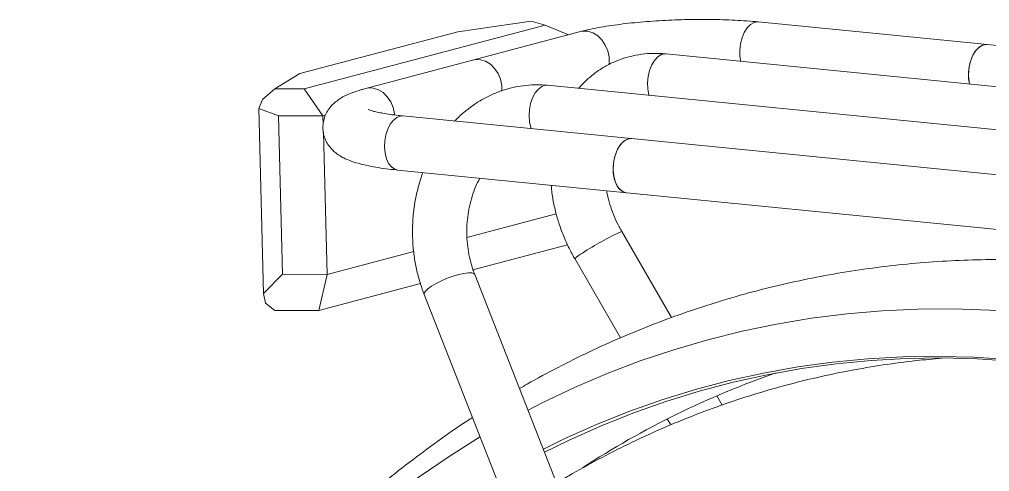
# Model space of a CAD drawing. Header units: millimetres. Extents: x -649 to 787, y -344 to 771.
# Drawn here: x -639.6 to -398.4, y 356.2 to 468.5 of the extents above; entities that cross this region are included whole.
import ezdxf

# ---------------------------------------------------------------- set-up
doc = ezdxf.new("R2010")
doc.units = ezdxf.units.MM

msp = doc.modelspace()

# ---------------------------------------------------------------- linework, layer by layer
at = {"color": 7, "linetype": 'Continuous', "lineweight": 15}
for p, q in [((-512.41, 468.11), (-530.62, 465.46)), ((-508.95, 467.06), (-512.41, 468.11)), ((-568.79, 451.23), (-508.95, 467.06)), ((-503.09, 464.7), (-508.95, 467.06)), ((-252.92, 447.79), (-455.93, 467.88)), ((-530.62, 465.46), (-569.87, 455.08)), ((-500.17, 465.47), (-553.52, 451.36)), ((-283.87, 440.64), (-478.86, 459.93)), ((-569.87, 455.08), (-576.12, 451.25)), ((-576.12, 451.25), (-579.19, 448.59)), ((-576.12, 451.25), (-568.79, 451.23)), ((-564.15, 444.55), (-568.79, 451.23)), ((-313.32, 432.84), (-508.31, 452.14)), ((-500.65, 451.38), (-500.53, 451.41)), ((-580.09, 446.38), (-579.19, 448.59)), ((-575.19, 444.58), (-580.09, 446.38)), ((-580.09, 446.38), (-578.92, 400.39)), ((-564.15, 444.55), (-575.19, 444.58)), ((-575.19, 444.58), (-574.19, 405.19)), ((-563.53, 444.71), (-564.15, 444.55)), ((-564.15, 444.55), (-564.1, 442.47)), ((-341.25, 424.41), (-544.26, 444.51)), ((-531.43, 443.24), (-531.38, 443.25)), ((-564.05, 440.5), (-563.15, 405.16)), ((-545.59, 431.07), (-342.58, 410.98)), ((-528.36, 414.36), (-506.16, 420.24)), ((-477.5, 394.41), (-489.89, 415.83)), ((-503.38, 412.53), (-526.86, 406.32)), ((-563.15, 405.16), (-541.6, 410.86)), ((-501.58, 409.07), (-490.2, 389.4)), ((-578.92, 400.39), (-574.19, 405.19)), ((-574.19, 405.19), (-563.15, 405.16)), ((-565.16, 396.19), (-563.15, 405.16)), ((-539.93, 402.86), (-565.16, 396.19)), ((-408.1, 104.21), (-526.43, 405.13)), ((-578.48, 398.02), (-578.92, 400.39)), ((-578.48, 398.02), (-576.16, 396.22)), ((-538.99, 400.19), (-423.33, 106.06)), ((-565.16, 396.19), (-576.16, 396.22)), ((-464.95, 372.7), (-466.26, 374.97)), ((-478.55, 369.25), (-477.68, 367.74))]:
    msp.add_line(p, q, dxfattribs=at)
at = {"color": 8, "linetype": 'Continuous', "lineweight": 15, "flags": 128}
for points in [[(-500.17, 465.47), (-499.56, 465.59), (-498.3, 465.55), (-497.04, 465.16), (-495.85, 464.43), (-494.81, 463.41), (-493.96, 462.15), (-493.35, 460.71), (-493.02, 459.18), (-492.98, 457.64), (-493.02, 457.23)], [(-455.93, 467.88), (-456.08, 467.89), (-456.99, 467.74), (-457.88, 467.24), (-458.71, 466.4), (-459.42, 465.29), (-459.97, 463.95), (-460.35, 462.46), (-460.52, 460.9), (-460.48, 459.36), (-460.28, 458.09)], [(-483.4, 451.23), (-483.46, 452.77), (-483.32, 454.33), (-482.97, 455.83), (-482.43, 457.19), (-481.74, 458.33), (-480.92, 459.2), (-480.04, 459.75), (-479.12, 459.95), (-478.86, 459.93)], [(-553.52, 451.36), (-552.91, 451.47), (-551.64, 451.44), (-550.38, 451.04), (-549.2, 450.32), (-548.16, 449.29), (-547.31, 448.03), (-546.7, 446.6), (-546.37, 445.06), (-546.34, 444.77)], [(-508.31, 452.14), (-508.81, 452.14), (-509.72, 451.85), (-510.59, 451.21), (-511.37, 450.26), (-512.03, 449.06), (-512.52, 447.65), (-512.82, 446.13), (-512.91, 444.57), (-512.79, 443.05), (-512.47, 441.66), (-512.36, 441.35)], [(-483.08, 449.65), (-483.13, 449.8), (-483.4, 451.23)], [(-548.86, 436.75), (-548.79, 438.31), (-548.52, 439.84), (-548.05, 441.27), (-547.41, 442.5), (-546.64, 443.48), (-545.77, 444.16), (-544.86, 444.49), (-544.26, 444.51)], [(-545.59, 431.07), (-546.33, 431.28), (-547.14, 431.84), (-547.83, 432.72), (-548.37, 433.88), (-548.72, 435.25), (-548.86, 436.75)], [(-538.99, 400.19), (-539, 400.5), (-538.7, 401.01), (-538.08, 401.6), (-537.18, 402.25), (-536.03, 402.92), (-534.7, 403.58), (-533.27, 404.19), (-531.8, 404.71), (-530.39, 405.13), (-529.1, 405.41), (-528, 405.55), (-527.16, 405.53), (-526.62, 405.35), (-526.43, 405.13)]]:
    msp.add_lwpolyline(points, dxfattribs=at)
at = {"color": 144, "linetype": 'Continuous', "lineweight": 0, "flags": 128}
for points in [[(-399.08, 462.26), (-399.23, 462.27), (-400.15, 462.11), (-401.04, 461.61), (-401.86, 460.77), (-402.57, 459.66), (-403.13, 458.32), (-403.51, 456.83), (-403.68, 455.28), (-403.64, 453.73), (-403.43, 452.47)], [(-403.68, 454.5), (-403.62, 456.06), (-403.34, 457.59), (-402.87, 459.01), (-402.23, 460.25), (-401.46, 461.23), (-400.6, 461.9), (-399.69, 462.24), (-399.08, 462.26)], [(-526.85, 458.42), (-526.24, 458.53), (-524.97, 458.49), (-523.71, 458.1), (-522.53, 457.38), (-521.48, 456.35), (-520.63, 455.09), (-520.03, 453.65), (-519.7, 452.12), (-519.65, 450.76)], [(-526.85, 458.42), (-526.24, 458.53), (-524.97, 458.49), (-523.71, 458.1), (-522.53, 457.38), (-521.48, 456.35), (-520.63, 455.09), (-520.03, 453.65), (-519.7, 452.12), (-519.65, 450.76)], [(-403.43, 452.47), (-403.54, 452.99), (-403.68, 454.5)], [(-492.02, 431.12), (-491.95, 432.68), (-491.67, 434.22), (-491.21, 435.64), (-490.57, 436.87), (-489.8, 437.85), (-488.93, 438.53), (-488.02, 438.86), (-487.42, 438.88)], [(-487.42, 438.88), (-487.56, 438.89), (-488.48, 438.74), (-489.37, 438.23), (-490.2, 437.4), (-490.91, 436.28), (-491.46, 434.95), (-491.84, 433.46), (-492.01, 431.9), (-491.97, 430.36), (-491.72, 428.91), (-491.28, 427.64), (-490.66, 426.61), (-489.9, 425.89), (-489.05, 425.5), (-488.75, 425.45)], [(-488.75, 425.45), (-489.49, 425.65), (-490.3, 426.21), (-490.99, 427.09), (-491.52, 428.25), (-491.87, 429.62), (-492.02, 431.12)]]:
    msp.add_lwpolyline(points, dxfattribs=at)
at = {"color": 7, "linetype": 'Continuous', "lineweight": 15, "flags": 128}
for points in [[(-513.18, 371.43), (-509.64, 373.24), (-501.64, 377.03), (-493.53, 380.5), (-485.29, 383.64), (-476.95, 386.44), (-468.51, 388.91), (-459.98, 391.04), (-451.37, 392.82), (-442.68, 394.27), (-433.92, 395.37), (-425.12, 396.12), (-416.26, 396.52), (-407.37, 396.58), (-398.44, 396.29), (-389.5, 395.66)], [(-509.36, 361.73), (-504.17, 364.26), (-496.19, 367.84), (-488.09, 371.08), (-479.88, 373.98), (-471.57, 376.54), (-463.16, 378.76), (-454.66, 380.64), (-446.09, 382.17), (-437.44, 383.35), (-428.74, 384.18), (-419.99, 384.66), (-411.2, 384.79), (-402.38, 384.57), (-393.53, 384)], [(-509.07, 360.98), (-503.15, 363.89), (-495.18, 367.45), (-487.1, 370.69), (-478.9, 373.58), (-470.6, 376.14), (-462.21, 378.36), (-453.73, 380.23), (-445.17, 381.76), (-436.54, 382.94), (-427.86, 383.77), (-419.13, 384.25), (-410.35, 384.38), (-401.54, 384.16), (-392.72, 383.59)], [(-638.9, 218.93), (-635.72, 227.5), (-631.96, 236.81), (-627.95, 245.93), (-623.68, 254.87), (-619.16, 263.59), (-614.4, 272.11), (-609.39, 280.41), (-604.16, 288.47), (-598.69, 296.3), (-593, 303.89), (-587.1, 311.22), (-580.98, 318.29), (-574.66, 325.09), (-568.14, 331.62), (-561.42, 337.87), (-554.52, 343.83), (-547.45, 349.5), (-540.2, 354.87), (-532.78, 359.93), (-525.21, 364.68), (-525.06, 364.77)]]:
    msp.add_lwpolyline(points, dxfattribs=at)
at = {"color": 8, "linetype": 'Continuous', "lineweight": 15}
for centre, radius, start, end in [((-461.47, 352.9), 69.05, 114.3088, 123.5271), ((-495.59, 402.68), 8.75, 117.2786, 133.1339)]:
    msp.add_arc(centre, radius, start, end, dxfattribs=at)
at = {"color": 7, "linetype": 'Continuous', "lineweight": 15}
msp.add_arc((-380.74, 175.26), 217.25, 109.015, 123.1791, dxfattribs=at)
for points, knots in [([(-455.93, 467.88), (-456.4, 467.93), (-457.79, 468.06), (-460.21, 468.23), (-463.2, 468.39), (-466.29, 468.48), (-469.44, 468.52), (-472.63, 468.49), (-475.84, 468.42), (-479.02, 468.28), (-482.16, 468.09), (-485.23, 467.85), (-488.21, 467.55), (-491.07, 467.2), (-493.78, 466.8), (-496.35, 466.35), (-498.47, 465.91), (-499.69, 465.6), (-500.17, 465.47)], [0, 0, 0, 0, 0.034425, 0.100892, 0.166802, 0.232284, 0.29749, 0.362533, 0.427498, 0.492461, 0.557473, 0.62261, 0.687964, 0.753653, 0.819842, 0.886782, 0.954877, 1, 1, 1, 1]), ([(-478.86, 459.93), (-479.44, 459.98), (-480.99, 460.11), (-483.5, 460.05), (-486.35, 459.68), (-489.09, 459.01), (-491.72, 458.03), (-494.2, 456.77), (-496.52, 455.25), (-498.64, 453.44), (-499.99, 452.13), (-500.56, 451.38), (-500.57, 451.38)], [0, 0, 0, 0, 0.070126, 0.188578, 0.306265, 0.422953, 0.538806, 0.654073, 0.76906, 0.883992, 0.999188, 1, 1, 1, 1]), ([(-553.52, 451.36), (-553.89, 451.26), (-555.03, 450.94), (-556.84, 450.34), (-558.64, 449.57), (-560.12, 448.71), (-561.25, 447.86), (-562.23, 446.89), (-563.05, 445.77), (-563.69, 444.49), (-564.09, 443.08), (-564.22, 441.57), (-564.05, 440.06), (-563.6, 438.64), (-562.93, 437.41), (-562.11, 436.36), (-561.17, 435.47), (-560.12, 434.7), (-558.89, 434.01), (-557.35, 433.35), (-555.49, 432.74), (-553.34, 432.21), (-551.02, 431.77), (-548.57, 431.4), (-546.7, 431.19), (-545.71, 431.09), (-545.59, 431.07)], [0, 0, 0, 0, 0.030236, 0.094822, 0.164238, 0.210354, 0.249076, 0.28387, 0.316492, 0.348043, 0.379113, 0.410032, 0.442765, 0.474144, 0.504842, 0.535741, 0.567917, 0.602936, 0.643265, 0.692947, 0.757255, 0.818663, 0.876665, 0.937593, 0.992401, 1, 1, 1, 1]), ([(-508.31, 452.14), (-508.89, 452.19), (-510.45, 452.31), (-512.97, 452.24), (-515.86, 451.87), (-518.69, 451.18), (-521.45, 450.19), (-524.12, 448.9), (-526.67, 447.33), (-529.07, 445.46), (-530.65, 444.08), (-531.37, 443.27), (-531.4, 443.24)], [0, 0, 0, 0, 0.06993, 0.185007, 0.299979, 0.414915, 0.530022, 0.645484, 0.761446, 0.877999, 0.995179, 1, 1, 1, 1]), ([(-544.26, 444.51), (-544.66, 444.55), (-545.8, 444.67), (-547.51, 444.89), (-549.28, 445.18), (-550.69, 445.46), (-551.74, 445.73), (-552.43, 445.95), (-552.84, 446.11), (-552.89, 446.13), (-552.91, 446.14)], [0, 0, 0, 0, 0.084922, 0.241874, 0.39618, 0.546298, 0.675886, 0.796168, 0.90563, 1, 1, 1, 1]), ([(-539.29, 430.45), (-539.41, 430.16), (-539.93, 428.85), (-540.62, 426.37), (-541.34, 423.06), (-541.78, 419.66), (-541.95, 416.23), (-541.85, 412.8), (-541.48, 409.38), (-540.84, 406.02), (-540.01, 402.94), (-539.31, 401.04), (-538.99, 400.19)], [0, 0, 0, 0, 0.030431, 0.140205, 0.250127, 0.360158, 0.470273, 0.580459, 0.690709, 0.801018, 0.911376, 1, 1, 1, 1]), ([(-526.43, 405.13), (-526.58, 405.53), (-527.03, 406.72), (-527.63, 408.81), (-528.13, 411.42), (-528.4, 414.09), (-528.43, 416.77), (-528.22, 419.43), (-527.78, 422.04), (-527.11, 424.55), (-526.26, 426.92), (-525.53, 428.35), (-525.17, 429.05)], [0, 0, 0, 0, 0.052018, 0.15799, 0.263987, 0.369912, 0.475771, 0.581561, 0.687272, 0.792907, 0.898485, 1, 1, 1, 1]), ([(-507.4, 427.29), (-507.35, 426.66), (-507.21, 424.93), (-506.68, 422.09), (-505.84, 418.81), (-504.73, 415.58), (-503.4, 412.48), (-502.3, 410.33), (-501.67, 409.23), (-501.58, 409.07)], [0, 0, 0, 0, 0.10101, 0.27678, 0.452723, 0.628764, 0.804886, 0.971881, 1, 1, 1, 1]), ([(-489.89, 415.83), (-490.11, 416.22), (-490.77, 417.39), (-491.72, 419.41), (-492.65, 421.91), (-493.29, 424.1), (-493.53, 425.43), (-493.61, 425.93)], [0, 0, 0, 0, 0.122262, 0.366942, 0.611553, 0.855856, 1, 1, 1, 1]), ([(-242.46, 359.91), (-245.07, 361.63), (-250.35, 365.11), (-258.46, 370.02), (-266.73, 374.72), (-275.1, 379.12), (-283.55, 383.23), (-292.07, 387.04), (-300.65, 390.56), (-309.3, 393.78), (-317.99, 396.69), (-326.73, 399.29), (-335.5, 401.59), (-344.3, 403.57), (-353.11, 405.25), (-361.93, 406.61), (-370.76, 407.65), (-379.57, 408.38), (-388.37, 408.8), (-397.15, 408.9), (-405.9, 408.69), (-414.6, 408.16), (-423.27, 407.32), (-431.88, 406.17), (-440.42, 404.71), (-448.9, 402.94), (-457.31, 400.87), (-465.63, 398.48), (-473.86, 395.8), (-481.99, 392.82), (-490.02, 389.53), (-497.94, 385.96), (-505.74, 382.07), (-511.52, 379.01), (-514.65, 377.15), (-515.28, 376.78)], [0, 0, 0, 0, 0.03062, 0.062075, 0.093506, 0.124911, 0.156289, 0.187636, 0.218952, 0.250234, 0.281481, 0.312692, 0.343866, 0.375002, 0.4061, 0.437161, 0.468184, 0.499172, 0.530124, 0.561044, 0.591934, 0.622796, 0.653633, 0.684449, 0.715248, 0.746033, 0.776809, 0.80758, 0.83835, 0.869122, 0.8999, 0.93069, 0.961494, 0.992316, 1, 1, 1, 1]), ([(-410.38, 384.31), (-412.47, 384.13), (-417.33, 383.71), (-424.91, 382.69), (-433.12, 381.31), (-441.25, 379.61), (-449.32, 377.6), (-457.29, 375.29), (-465.18, 372.68), (-472.97, 369.77), (-480.66, 366.55), (-488.24, 363.05), (-495.68, 359.24), (-501.62, 355.98), (-505.03, 353.9), (-506.04, 353.28)], [0, 0, 0, 0, 0.0619208, 0.1440985, 0.2262358, 0.308342, 0.3904271, 0.4725013, 0.5545728, 0.6366506, 0.718745, 0.8008659, 0.8830227, 0.9652241, 1, 1, 1, 1]), ([(-526.96, 369.6), (-527.43, 369.31), (-530.37, 367.44), (-535.64, 363.74), (-542.77, 358.48), (-549.72, 352.93), (-556.52, 347.12), (-563.15, 341.05), (-569.6, 334.72), (-575.87, 328.14), (-581.96, 321.32), (-587.85, 314.26), (-593.55, 306.97), (-599.04, 299.45), (-604.32, 291.72), (-609.38, 283.77), (-614.23, 275.62), (-618.86, 267.27), (-623.26, 258.73), (-627.42, 250.01), (-631.35, 241.12), (-635.03, 232.06), (-637.79, 224.81), (-639.24, 220.54), (-639.62, 219.4)], [0, 0, 0, 0, 0.0090295, 0.057189, 0.1053962, 0.1536542, 0.2019654, 0.2503316, 0.2987541, 0.3472334, 0.3957693, 0.4443613, 0.4930082, 0.5417084, 0.5904599, 0.6392604, 0.6881073, 0.7369978, 0.7859289, 0.8348977, 0.8839011, 0.932936, 0.9819996, 1, 1, 1, 1])]:
    msp.add_open_spline(points, degree=3, knots=knots, dxfattribs=at)

doc.saveas('drawing.dxf')
